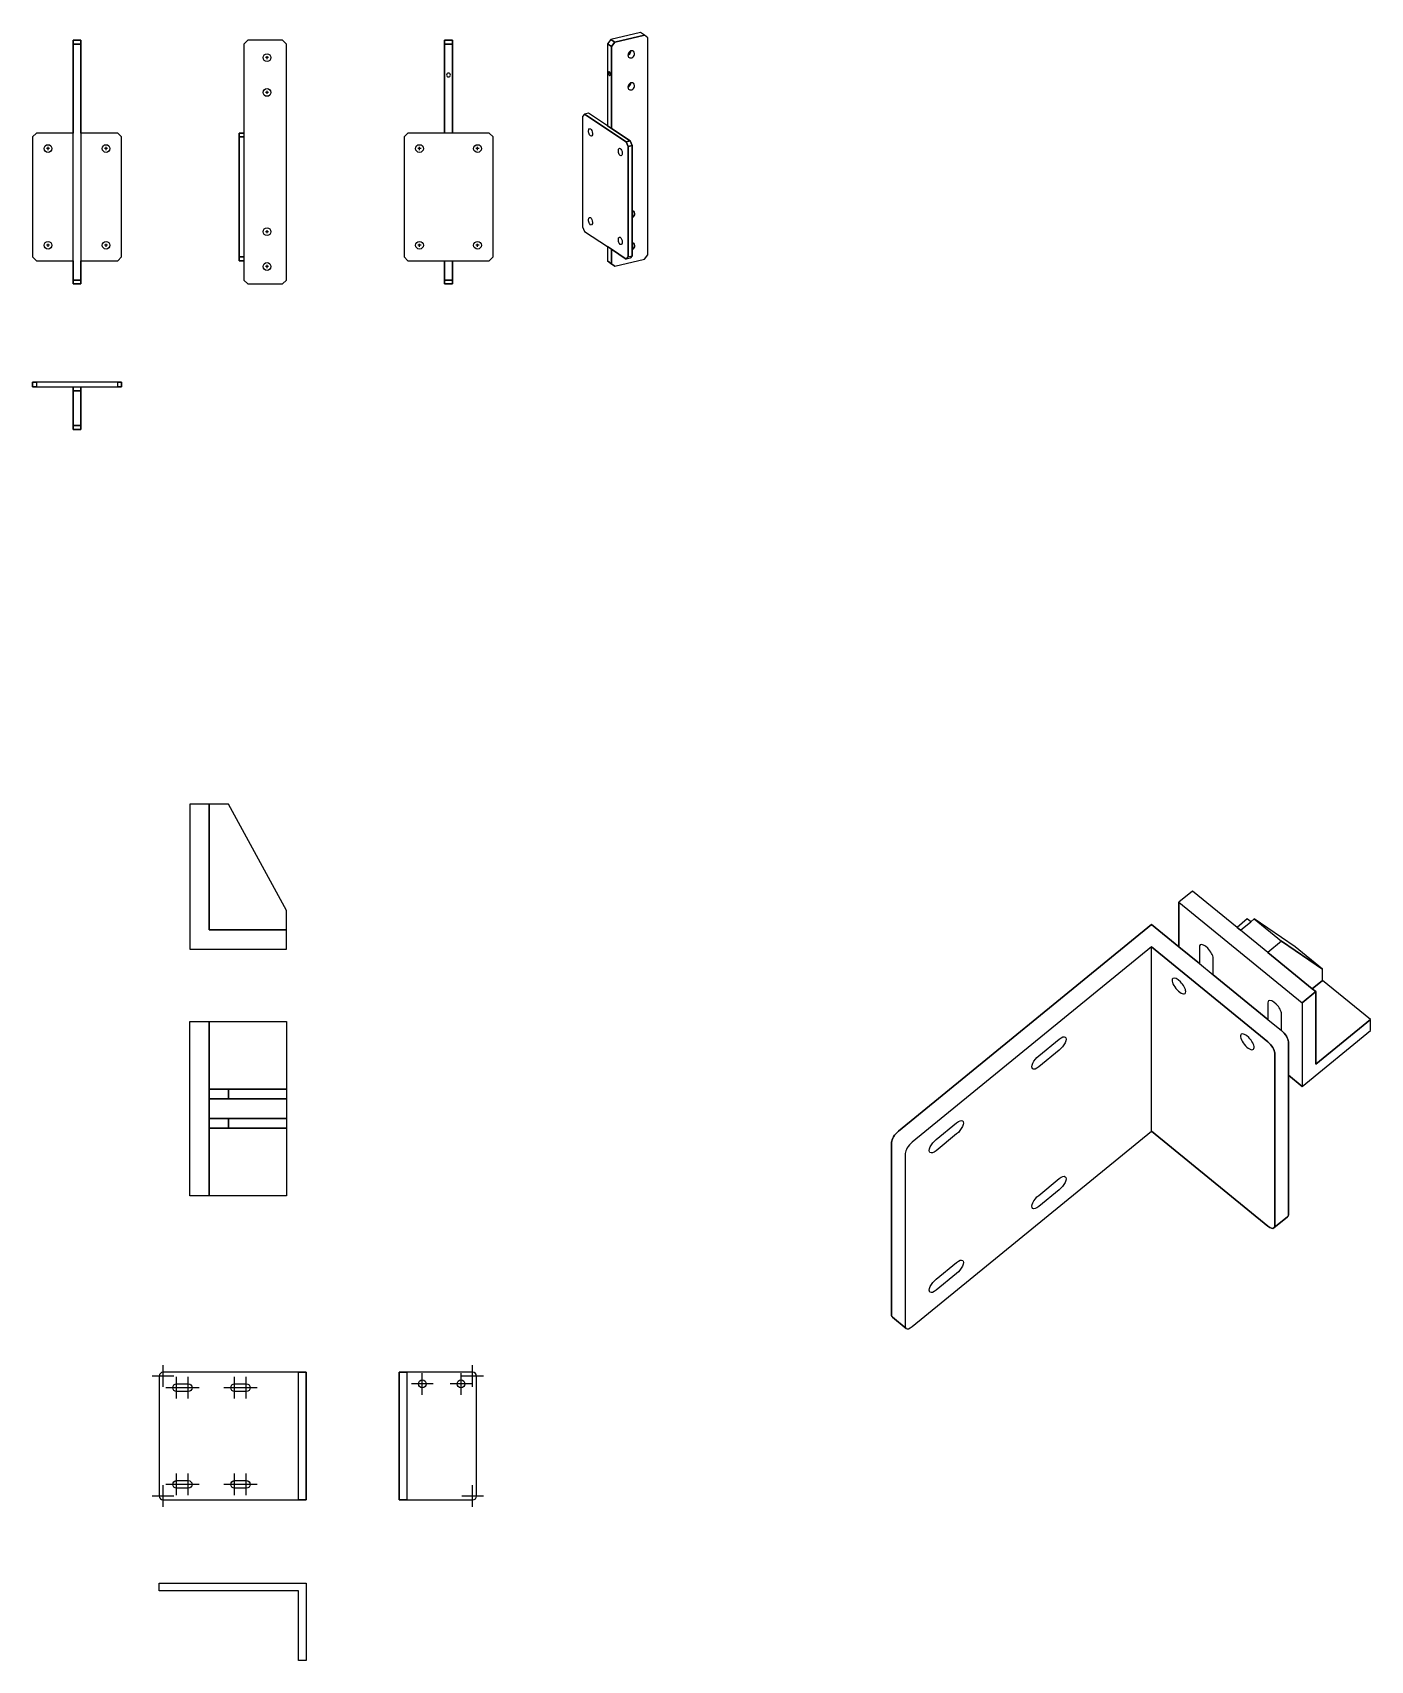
# Model space of a CAD drawing. Extents: x 0 to 346, y 0 to 421.
import ezdxf

# ---------------------------------------------------------------- set-up
doc = ezdxf.new("R2010")
doc.units = 0
doc.layers.get('0').update_dxf_attribs({"linetype": 'CONTINUOUS'})

msp = doc.modelspace()

# ---------------------------------------------------------------- linework, layer by layer
at = {"color": 7}
for p, q in [((157.134, 420.811), (149.417, 418.987)), ((157.134, 420.811), (149.417, 418.987)), ((158.163, 420.134), (157.134, 420.811)), ((158.163, 420.134), (157.134, 420.811)), ((12.5002, 418.828), (10.5006, 418.828)), ((10.5006, 418.828), (10.5006, 394.829)), ((10.5006, 418.828), (12.5002, 418.828)), ((10.5006, 417.826), (10.5006, 418.828)), ((10.5006, 417.826), (12.5002, 417.826)), ((10.5006, 356.828), (10.5006, 417.826)), ((12.5002, 417.826), (10.5006, 417.826)), ((12.5002, 394.829), (12.5002, 418.828)), ((12.5002, 418.828), (12.5002, 417.826)), ((12.5002, 417.826), (12.5002, 356.828)), ((55.5995, 418.828), (54.6005, 417.826)), ((55.5995, 418.828), (54.6005, 417.826)), ((54.6005, 417.826), (54.6005, 394.829)), ((54.6005, 417.826), (54.6005, 356.828)), ((64.5996, 418.828), (55.5995, 418.828)), ((64.5996, 418.828), (55.5995, 418.828)), ((65.6001, 417.826), (64.5996, 418.828)), ((65.6001, 417.826), (64.5996, 418.828)), ((65.6001, 356.828), (65.6001, 417.826)), ((65.6001, 356.828), (65.6001, 417.826)), ((108.5, 418.828), (106.5, 418.828)), ((106.5, 418.828), (106.5, 394.829)), ((106.5, 418.828), (108.5, 418.828)), ((106.5, 417.826), (106.5, 418.828)), ((106.5, 417.826), (108.5, 417.826)), ((106.5, 394.829), (106.5, 417.826)), ((108.5, 417.826), (106.5, 417.826)), ((108.5, 394.829), (108.5, 418.828)), ((108.5, 418.828), (108.5, 417.826)), ((108.5, 417.826), (108.5, 394.829)), ((149.417, 418.987), (148.558, 417.865)), ((149.417, 418.987), (148.558, 417.865)), ((148.558, 417.865), (148.558, 396.723)), ((149.587, 417.188), (148.558, 417.865)), ((148.558, 417.865), (148.558, 396.723)), ((148.558, 417.865), (149.587, 417.188)), ((149.417, 418.987), (150.445, 418.31)), ((150.445, 418.31), (149.417, 418.987)), ((150.445, 418.31), (149.587, 417.188)), ((149.587, 417.188), (150.445, 418.31)), ((149.587, 417.188), (149.587, 396.05)), ((149.587, 396.05), (149.587, 417.188)), ((158.163, 420.134), (150.445, 418.31)), ((150.445, 418.31), (158.163, 420.134)), ((159.02, 419.418), (158.163, 420.134)), ((159.02, 419.418), (158.163, 420.134)), ((159.02, 363.354), (159.02, 419.418)), ((159.02, 363.354), (159.02, 419.418)), ((143.67, 399.934), (142.642, 399.69)), ((143.67, 399.934), (142.642, 399.69)), ((148.558, 396.723), (143.67, 399.934)), ((148.558, 396.723), (143.67, 399.934)), ((142.642, 399.69), (142.127, 399.112)), ((142.642, 399.69), (142.127, 399.112)), ((142.127, 399.112), (142.127, 370.618)), ((142.127, 399.112), (142.127, 370.618)), ((153.446, 392.596), (142.642, 399.69)), ((142.642, 399.69), (153.446, 392.596)), ((148.558, 396.723), (149.587, 396.05)), ((149.587, 396.05), (148.558, 396.723)), ((149.587, 396.05), (154.475, 392.839)), ((154.475, 392.839), (149.587, 396.05)), ((1.0005, 394.829), (0, 393.827)), ((1.0005, 394.829), (0, 393.827)), ((0, 393.827), (0, 362.828)), ((0, 393.827), (0, 362.828)), ((10.5006, 394.829), (1.0005, 394.829)), ((10.5006, 394.829), (1.0005, 394.829)), ((10.5006, 361.83), (10.5006, 394.829)), ((22.0004, 394.829), (12.5002, 394.829)), ((22.0004, 394.829), (12.5002, 394.829)), ((12.5002, 394.829), (12.5002, 361.83)), ((22.9995, 393.827), (22.0004, 394.829)), ((22.9995, 393.827), (22.0004, 394.829)), ((22.9995, 362.828), (22.9995, 393.827)), ((22.9995, 362.828), (22.9995, 393.827)), ((54.6005, 394.829), (53.4003, 394.829)), ((53.4003, 394.829), (53.4003, 361.83)), ((53.4003, 394.829), (54.6005, 394.829)), ((53.4003, 393.827), (53.4003, 394.829)), ((53.4003, 393.827), (54.6005, 393.827)), ((53.4003, 362.828), (53.4003, 393.827)), ((54.6005, 393.827), (53.4003, 393.827)), ((54.6005, 394.829), (54.6005, 393.827)), ((54.6005, 393.827), (54.6005, 362.828)), ((97.0001, 394.829), (95.9997, 393.827)), ((97.0001, 394.829), (95.9997, 393.827)), ((95.9997, 393.827), (95.9997, 362.828)), ((95.9997, 393.827), (95.9997, 362.828)), ((106.5, 394.829), (97.0001, 394.829)), ((118, 394.829), (97.0001, 394.829)), ((108.5, 394.829), (106.5, 394.829)), ((118, 394.829), (108.5, 394.829)), ((119, 393.827), (118, 394.829)), ((119, 393.827), (118, 394.829)), ((119, 362.828), (119, 393.827)), ((119, 362.828), (119, 393.827)), ((153.446, 392.596), (154.475, 392.839)), ((154.475, 392.839), (153.446, 392.596)), ((153.961, 391.336), (153.446, 392.596)), ((153.446, 392.596), (153.961, 391.336)), ((154.989, 391.583), (153.961, 391.336)), ((153.961, 391.336), (154.989, 391.583)), ((154.475, 392.839), (154.989, 391.583)), ((154.989, 391.583), (154.475, 392.839)), ((154.989, 391.583), (154.989, 374.766)), ((154.989, 363.089), (154.989, 391.583)), ((153.961, 362.846), (153.961, 391.336)), ((153.961, 391.336), (153.961, 362.846)), ((154.989, 374.766), (154.989, 373.013)), ((142.127, 370.618), (142.642, 369.362)), ((142.127, 370.618), (142.642, 369.362)), ((154.989, 373.013), (154.989, 366.494)), ((142.642, 369.362), (148.558, 365.474)), ((142.642, 369.362), (148.558, 365.474)), ((154.989, 366.494), (154.989, 364.74)), ((0, 362.828), (1.0005, 361.83)), ((0, 362.828), (1.0005, 361.83)), ((22.0004, 361.83), (22.9995, 362.828)), ((22.0004, 361.83), (22.9995, 362.828)), ((54.6005, 362.828), (53.4003, 362.828)), ((53.4003, 362.828), (54.6005, 362.828)), ((53.4003, 361.83), (53.4003, 362.828)), ((54.6005, 362.828), (54.6005, 361.83)), ((95.9997, 362.828), (97.0001, 361.83)), ((95.9997, 362.828), (97.0001, 361.83)), ((118, 361.83), (119, 362.828)), ((118, 361.83), (119, 362.828)), ((148.558, 365.474), (148.558, 361.798)), ((148.558, 365.474), (149.587, 364.8)), ((149.587, 364.8), (148.558, 365.474)), ((148.558, 365.474), (148.558, 361.798)), ((153.446, 362.264), (149.587, 364.8)), ((149.587, 364.8), (149.587, 361.124)), ((149.587, 364.8), (153.446, 362.264)), ((149.587, 361.124), (149.587, 364.8)), ((150.445, 360.408), (158.163, 362.232)), ((150.445, 360.408), (158.163, 362.232)), ((153.446, 362.264), (153.961, 362.846)), ((153.446, 362.264), (153.961, 362.846)), ((154.475, 362.511), (153.446, 362.264)), ((154.475, 362.511), (153.446, 362.264)), ((153.961, 362.846), (154.989, 363.089)), ((153.961, 362.846), (154.989, 363.089)), ((154.989, 363.089), (154.475, 362.511)), ((154.989, 363.089), (154.475, 362.511)), ((154.989, 364.74), (154.989, 363.089)), ((158.163, 362.232), (159.02, 363.354)), ((158.163, 362.232), (159.02, 363.354)), ((1.0005, 361.83), (10.5006, 361.83)), ((1.0005, 361.83), (10.5006, 361.83)), ((10.5006, 361.83), (10.5006, 355.829)), ((12.5002, 355.829), (12.5002, 361.83)), ((12.5002, 361.83), (22.0004, 361.83)), ((12.5002, 361.83), (22.0004, 361.83)), ((53.4003, 361.83), (54.6005, 361.83)), ((54.6005, 361.83), (53.4003, 361.83)), ((54.6005, 361.83), (54.6005, 356.828)), ((97.0001, 361.83), (106.5, 361.83)), ((97.0001, 361.83), (118, 361.83)), ((106.5, 361.83), (106.5, 355.829)), ((106.5, 361.83), (108.5, 361.83)), ((106.5, 356.828), (106.5, 361.83)), ((108.5, 355.829), (108.5, 361.83)), ((108.5, 361.83), (118, 361.83)), ((108.5, 361.83), (108.5, 356.828)), ((148.558, 361.798), (149.417, 361.082)), ((148.558, 361.798), (149.587, 361.124)), ((148.558, 361.798), (149.587, 361.124)), ((149.417, 361.082), (148.558, 361.798)), ((149.417, 361.082), (150.445, 360.408)), ((150.445, 360.408), (149.417, 361.082)), ((149.587, 361.124), (150.445, 360.408)), ((149.587, 361.124), (150.445, 360.408)), ((12.5002, 356.828), (10.5006, 356.828)), ((10.5006, 356.828), (12.5002, 356.828)), ((10.5006, 355.829), (10.5006, 356.828)), ((10.5006, 355.829), (12.5002, 355.829)), ((12.5002, 355.829), (10.5006, 355.829)), ((12.5002, 356.828), (12.5002, 355.829)), ((54.6005, 356.828), (55.5995, 355.829)), ((54.6005, 356.828), (55.5995, 355.829)), ((55.5995, 355.829), (64.5996, 355.829)), ((55.5995, 355.829), (64.5996, 355.829)), ((64.5996, 355.829), (65.6001, 356.828)), ((64.5996, 355.829), (65.6001, 356.828)), ((108.5, 356.828), (106.5, 356.828)), ((106.5, 356.828), (108.5, 356.828)), ((106.5, 355.829), (106.5, 356.828)), ((106.5, 355.829), (108.5, 355.829)), ((108.5, 355.829), (106.5, 355.829)), ((108.5, 356.828), (108.5, 355.829)), ((22.9995, 330.429), (0, 330.429)), ((0, 330.429), (0, 329.228)), ((0, 330.429), (1.0005, 330.429)), ((0, 329.228), (0, 330.429)), ((0, 329.228), (10.5006, 329.228)), ((1.0005, 329.228), (0, 329.228)), ((22.0004, 330.429), (1.0005, 330.429)), ((1.0005, 330.429), (1.0005, 329.228)), ((1.0005, 330.429), (1.0005, 329.228)), ((1.0005, 329.228), (12.5002, 329.228)), ((10.5006, 329.228), (10.5006, 318.229)), ((10.5006, 329.228), (12.5002, 329.228)), ((10.5006, 328.228), (10.5006, 329.228)), ((12.5002, 329.228), (22.9995, 329.228)), ((12.5002, 318.229), (12.5002, 329.228)), ((12.5002, 329.228), (22.0004, 329.228)), ((12.5002, 329.228), (12.5002, 328.228)), ((22.0004, 329.228), (22.0004, 330.429)), ((22.0004, 330.429), (22.9995, 330.429)), ((22.0004, 329.228), (22.0004, 330.429)), ((22.9995, 329.228), (22.0004, 329.228)), ((22.9995, 329.228), (22.9995, 330.429)), ((22.9995, 330.429), (22.9995, 329.228)), ((10.5006, 328.228), (12.5002, 328.228)), ((10.5006, 319.228), (10.5006, 328.228)), ((12.5002, 328.228), (10.5006, 328.228)), ((12.5002, 328.228), (12.5002, 319.228)), ((12.5002, 319.228), (10.5006, 319.228)), ((10.5006, 319.228), (12.5002, 319.228)), ((10.5006, 318.229), (10.5006, 319.228)), ((10.5006, 318.229), (12.5002, 318.229)), ((12.5002, 318.229), (10.5006, 318.229)), ((12.5002, 319.228), (12.5002, 318.229)), ((50.6017, 221.386), (40.6026, 221.386)), ((40.6026, 221.386), (40.6026, 183.885)), ((45.6022, 221.386), (40.6026, 221.386)), ((40.6026, 221.386), (40.6026, 183.885)), ((50.6017, 221.386), (45.6022, 221.386)), ((45.6022, 221.386), (45.6022, 188.885)), ((45.6022, 188.885), (45.6022, 221.386)), ((65.6015, 193.886), (50.6017, 221.386)), ((65.6015, 193.886), (50.6017, 221.386)), ((299.803, 198.888), (296.267, 196.003)), ((299.803, 198.888), (296.267, 196.003)), ((311.293, 189.507), (299.803, 198.888)), ((311.293, 189.507), (299.803, 198.888)), ((65.6015, 183.885), (65.6015, 193.886)), ((65.6015, 188.885), (65.6015, 193.886)), ((296.267, 196.003), (296.267, 184.454)), ((296.267, 184.454), (296.267, 196.003)), ((296.267, 196.003), (328.088, 170.021)), ((296.267, 196.003), (328.088, 170.021)), ((223.789, 136.824), (289.197, 190.228)), ((289.197, 190.228), (223.789, 136.824)), ((289.197, 190.228), (296.267, 184.454)), ((296.267, 184.454), (289.197, 190.228)), ((313.946, 191.671), (311.293, 189.507)), ((313.946, 191.671), (311.293, 189.507)), ((312.178, 188.786), (311.293, 189.507)), ((311.293, 189.507), (312.178, 188.786)), ((312.178, 188.786), (314.829, 190.95)), ((312.178, 188.786), (314.829, 190.95)), ((314.829, 190.95), (313.946, 191.671)), ((314.829, 190.95), (313.946, 191.671)), ((315.713, 191.671), (314.829, 190.95)), ((314.829, 190.95), (315.713, 191.671)), ((326.319, 184.454), (315.713, 191.671)), ((315.713, 191.671), (322.785, 185.899)), ((326.319, 184.454), (315.713, 191.671)), ((315.713, 191.671), (322.785, 185.899)), ((45.6022, 188.885), (65.6015, 188.885)), ((65.6015, 188.885), (45.6022, 188.885)), ((65.6015, 183.885), (65.6015, 188.885)), ((319.249, 183.012), (312.178, 188.786)), ((319.249, 183.012), (312.178, 188.786)), ((322.785, 185.899), (319.249, 183.012)), ((322.785, 185.899), (319.249, 183.012)), ((333.392, 178.682), (322.785, 185.899)), ((322.785, 185.899), (333.392, 178.682)), ((40.6026, 183.885), (65.6015, 183.885)), ((40.6026, 183.885), (65.6015, 183.885)), ((289.197, 184.454), (227.325, 133.937)), ((289.197, 184.454), (227.325, 133.937)), ((319.249, 159.917), (289.197, 184.454)), ((289.197, 136.824), (289.197, 184.454)), ((289.197, 136.824), (289.197, 184.454)), ((289.197, 184.454), (319.249, 159.917)), ((296.267, 184.454), (301.571, 180.125)), ((301.571, 180.125), (296.267, 184.454)), ((301.571, 184.454), (301.571, 180.125)), ((301.571, 184.454), (301.571, 180.125)), ((305.107, 177.238), (305.107, 181.569)), ((305.107, 177.238), (305.107, 181.569)), ((330.739, 173.63), (319.249, 183.012)), ((319.249, 183.012), (330.739, 173.63)), ((333.392, 178.682), (326.319, 184.454)), ((333.392, 178.682), (326.319, 184.454)), ((301.571, 180.125), (305.107, 177.238)), ((301.571, 180.125), (305.107, 177.238)), ((305.107, 177.238), (319.249, 165.691)), ((319.249, 165.691), (305.107, 177.238)), ((333.392, 175.795), (333.392, 178.682)), ((333.392, 175.795), (333.392, 178.682)), ((328.088, 170.021), (331.623, 172.908)), ((331.623, 172.908), (328.088, 170.021)), ((333.392, 175.795), (330.739, 173.63)), ((330.739, 173.63), (333.392, 175.795)), ((331.623, 172.908), (330.739, 173.63)), ((330.739, 173.63), (331.623, 172.908)), ((331.623, 172.908), (331.623, 154.144)), ((331.623, 154.144), (331.623, 172.908)), ((345.765, 165.691), (333.392, 175.795)), ((345.765, 165.691), (333.392, 175.795)), ((319.249, 170.021), (319.249, 165.691)), ((319.249, 170.021), (319.249, 165.691)), ((328.088, 170.021), (328.088, 148.371)), ((328.088, 170.021), (328.088, 148.371)), ((40.6026, 165.136), (65.6015, 165.136)), ((40.6026, 120.136), (40.6026, 165.136)), ((40.6026, 165.136), (45.6022, 165.136)), ((40.6026, 120.136), (40.6026, 165.136)), ((45.6022, 165.136), (65.6015, 165.136)), ((45.6022, 147.636), (45.6022, 165.136)), ((45.6022, 165.136), (45.6022, 120.136)), ((65.6015, 165.136), (65.6015, 120.136)), ((65.6015, 165.136), (65.6015, 147.636)), ((319.249, 165.691), (322.785, 162.804)), ((319.249, 165.691), (322.785, 162.804)), ((322.785, 162.804), (322.785, 167.134)), ((322.785, 162.804), (322.785, 167.134)), ((331.623, 154.144), (345.765, 165.691)), ((345.765, 165.691), (331.623, 154.144)), ((345.765, 162.804), (345.765, 165.691)), ((345.765, 162.804), (345.765, 165.691)), ((260.029, 156.309), (265.332, 160.639)), ((324.551, 159.917), (324.551, 115.172)), ((324.551, 151.258), (324.551, 159.917)), ((328.088, 148.371), (345.765, 162.804)), ((328.088, 148.371), (345.765, 162.804)), ((265.332, 157.752), (260.029, 153.422)), ((321.017, 112.287), (321.017, 157.03)), ((321.017, 157.03), (321.017, 112.287)), ((65.6015, 147.636), (45.6022, 147.636)), ((45.6022, 147.636), (50.6017, 147.636)), ((45.6022, 145.135), (45.6022, 147.636)), ((50.6017, 147.636), (65.6015, 147.636)), ((50.6017, 145.135), (50.6017, 147.636)), ((50.6017, 147.636), (50.6017, 145.135)), ((65.6015, 147.636), (65.6015, 145.135)), ((324.551, 115.172), (324.551, 151.258)), ((324.551, 151.258), (328.088, 148.371)), ((328.088, 148.371), (324.551, 151.258)), ((45.6022, 145.135), (65.6015, 145.135)), ((45.6022, 140.135), (45.6022, 145.135)), ((50.6017, 145.135), (45.6022, 145.135)), ((65.6015, 145.135), (50.6017, 145.135)), ((65.6015, 145.135), (65.6015, 140.135)), ((65.6015, 140.135), (45.6022, 140.135)), ((45.6022, 140.135), (50.6017, 140.135)), ((45.6022, 137.636), (45.6022, 140.135)), ((50.6017, 140.135), (65.6015, 140.135)), ((50.6017, 137.636), (50.6017, 140.135)), ((50.6017, 140.135), (50.6017, 137.636)), ((65.6015, 140.135), (65.6015, 137.636)), ((233.513, 134.659), (238.815, 138.989)), ((45.6022, 137.636), (65.6015, 137.636)), ((45.6022, 120.137), (45.6022, 137.636)), ((50.6017, 137.636), (45.6022, 137.636)), ((65.6015, 137.636), (50.6017, 137.636)), ((65.6015, 137.636), (65.6015, 120.137)), ((227.325, 86.3053), (289.197, 136.824)), ((227.325, 86.3053), (289.197, 136.824)), ((238.815, 136.102), (233.513, 131.772)), ((289.197, 136.824), (319.249, 112.287)), ((319.249, 112.287), (289.197, 136.824)), ((222.021, 89.1921), (222.021, 133.937)), ((222.021, 133.937), (222.021, 89.1921)), ((225.557, 131.05), (225.557, 86.3053)), ((225.557, 131.05), (225.557, 86.3053)), ((260.029, 120.224), (265.332, 124.555)), ((65.6015, 120.136), (40.6026, 120.136)), ((45.6022, 120.136), (40.6026, 120.136)), ((65.6015, 120.137), (45.6022, 120.137)), ((265.332, 121.668), (260.029, 117.338)), ((324.365, 114.68), (320.83, 111.794)), ((320.83, 111.794), (324.365, 114.68)), ((233.513, 98.5739), (238.815, 102.904)), ((238.815, 100.018), (233.513, 95.6867)), ((225.743, 85.8118), (222.209, 88.6989)), ((222.209, 88.6989), (225.743, 85.8118)), ((32.7312, 73.4991), (32.7312, 42.5002)), ((32.7312, 73.4991), (32.7312, 42.5002)), ((70.7305, 74.4996), (33.7316, 74.4996)), ((68.731, 74.4996), (33.7316, 74.4996)), ((68.731, 41.4997), (68.731, 74.4996)), ((68.731, 74.4996), (70.7305, 74.4996)), ((68.731, 41.4997), (68.731, 74.4996)), ((70.7305, 41.4997), (70.7305, 74.4996)), ((70.7305, 74.4996), (70.7305, 41.4997)), ((113.731, 74.4996), (94.7304, 74.4996)), ((94.7304, 74.4996), (94.7304, 41.4997)), ((94.7304, 74.4996), (96.7313, 74.4996)), ((94.7304, 41.4997), (94.7304, 74.4996)), ((113.731, 74.4996), (96.7313, 74.4996)), ((96.7313, 74.4996), (96.7313, 41.4997)), ((96.7313, 74.4996), (96.7313, 41.4997)), ((114.731, 42.5002), (114.731, 73.4991)), ((114.731, 42.5002), (114.731, 73.4991)), ((37.2304, 71.4996), (40.2304, 71.4996)), ((40.2304, 69.5), (37.2304, 69.5)), ((52.2319, 71.4996), (55.2319, 71.4996)), ((55.2319, 69.5), (52.2319, 69.5)), ((37.2304, 46.4993), (40.2304, 46.4993)), ((52.2319, 46.4993), (55.2319, 46.4993)), ((40.2304, 44.4997), (37.2304, 44.4997)), ((55.2319, 44.4997), (52.2319, 44.4997)), ((33.7316, 41.4997), (70.7305, 41.4997)), ((33.7316, 41.4997), (68.731, 41.4997)), ((70.7305, 41.4997), (68.731, 41.4997)), ((94.7304, 41.4997), (113.731, 41.4997)), ((96.7313, 41.4997), (94.7304, 41.4997)), ((96.7313, 41.4997), (113.731, 41.4997)), ((32.7312, 17.9999), (32.7312, 19.9995)), ((32.7312, 19.9995), (33.7316, 19.9995)), ((68.731, 17.9999), (32.7312, 17.9999)), ((33.7316, 19.9995), (70.7305, 19.9995)), ((68.731, 0), (68.731, 17.9999)), ((70.7305, 19.9995), (70.7305, 0)), ((70.7305, 0), (68.731, 0))]:
    msp.add_line(p, q, dxfattribs=at)
at = {"color": 0}
for p, q in [((61.0002, 414.33), (60.1998, 414.33)), ((61.0002, 414.33), (60.1998, 414.33)), ((60.6005, 413.928), (60.6005, 414.729)), ((60.6005, 413.928), (60.6005, 414.729)), ((61.0002, 405.328), (60.1998, 405.328)), ((61.0002, 405.328), (60.1998, 405.328)), ((60.6005, 404.929), (60.6005, 405.73)), ((60.6005, 404.929), (60.6005, 405.73)), ((4.4001, 390.828), (3.5994, 390.828)), ((4.4001, 390.828), (3.5994, 390.828)), ((4.0004, 390.43), (4.0004, 391.231)), ((4.0004, 390.43), (4.0004, 391.231)), ((19.4, 390.828), (18.5994, 390.828)), ((19.4, 390.828), (18.5994, 390.828)), ((19.0004, 390.43), (19.0004, 391.231)), ((19.0004, 390.43), (19.0004, 391.231)), ((100.4, 390.828), (99.6005, 390.828)), ((100.4, 390.828), (99.6005, 390.828)), ((100, 390.43), (100, 391.231)), ((100, 390.43), (100, 391.231)), ((115.4, 390.828), (114.601, 390.828)), ((115.4, 390.828), (114.601, 390.828)), ((115, 390.43), (115, 391.231)), ((115, 390.43), (115, 391.231)), ((4.0004, 365.428), (4.0004, 366.229)), ((4.0004, 365.428), (4.0004, 366.229)), ((19.0004, 365.428), (19.0004, 366.229)), ((19.0004, 365.428), (19.0004, 366.229)), ((61.0002, 369.327), (60.1998, 369.327)), ((61.0002, 369.327), (60.1998, 369.327)), ((60.6005, 368.928), (60.6005, 369.729)), ((60.6005, 368.928), (60.6005, 369.729)), ((100, 365.428), (100, 366.229)), ((100, 365.428), (100, 366.229)), ((115, 365.428), (115, 366.229)), ((115, 365.428), (115, 366.229)), ((4.4001, 365.831), (3.5994, 365.831)), ((4.4001, 365.831), (3.5994, 365.831)), ((19.4, 365.831), (18.5994, 365.831)), ((19.4, 365.831), (18.5994, 365.831)), ((100.4, 365.831), (99.6005, 365.831)), ((100.4, 365.831), (99.6005, 365.831)), ((115.4, 365.831), (114.601, 365.831)), ((115.4, 365.831), (114.601, 365.831)), ((61.0002, 360.327), (60.1998, 360.327)), ((61.0002, 360.327), (60.1998, 360.327)), ((60.6005, 359.929), (60.6005, 360.729)), ((60.6005, 359.929), (60.6005, 360.729)), ((33.7316, 70.6988), (33.7316, 76.2991)), ((33.7316, 70.6988), (33.7316, 76.2991)), ((113.731, 70.6988), (113.731, 76.2991)), ((113.731, 70.6988), (113.731, 76.2991)), ((36.5305, 73.4991), (30.9315, 73.4991)), ((36.5305, 73.4991), (30.9315, 73.4991)), ((37.2304, 67.6988), (37.2304, 73.2991)), ((37.2304, 67.6988), (37.2304, 73.2991)), ((40.2304, 67.6988), (40.2304, 73.2991)), ((40.2304, 67.6988), (40.2304, 73.2991)), ((52.2319, 67.6988), (52.2319, 73.2991)), ((52.2319, 67.6988), (52.2319, 73.2991)), ((55.2319, 67.6988), (55.2319, 73.2991)), ((55.2319, 67.6988), (55.2319, 73.2991)), ((100.73, 68.6992), (100.73, 74.2996)), ((100.73, 68.6992), (100.73, 74.2996)), ((110.731, 68.6992), (110.731, 74.2996)), ((110.731, 68.6992), (110.731, 74.2996)), ((116.531, 73.4991), (110.931, 73.4991)), ((116.531, 73.4991), (110.931, 73.4991)), ((40.0308, 70.4991), (34.4317, 70.4991)), ((40.0308, 70.4991), (34.4317, 70.4991)), ((43.0308, 70.4991), (37.4315, 70.4991)), ((43.0308, 70.4991), (37.4315, 70.4991)), ((55.0305, 70.4991), (49.4316, 70.4991)), ((55.0305, 70.4991), (49.4316, 70.4991)), ((58.0305, 70.4991), (52.4316, 70.4991)), ((58.0305, 70.4991), (52.4316, 70.4991)), ((103.531, 71.4996), (97.9318, 71.4996)), ((103.531, 71.4996), (97.9318, 71.4996)), ((113.531, 71.4996), (107.931, 71.4996)), ((113.531, 71.4996), (107.931, 71.4996)), ((37.2304, 42.6999), (37.2304, 48.2988)), ((37.2304, 42.6999), (37.2304, 48.2988)), ((40.2304, 42.6999), (40.2304, 48.2988)), ((40.2304, 42.6999), (40.2304, 48.2988)), ((52.2319, 42.6999), (52.2319, 48.2988)), ((52.2319, 42.6999), (52.2319, 48.2988)), ((55.2319, 42.6999), (55.2319, 48.2988)), ((55.2319, 42.6999), (55.2319, 48.2988)), ((36.5305, 42.5002), (30.9315, 42.5002)), ((36.5305, 42.5002), (30.9315, 42.5002)), ((33.7316, 39.6998), (33.7316, 45.2988)), ((33.7316, 39.6998), (33.7316, 45.2988)), ((40.0308, 45.5002), (34.4317, 45.5002)), ((40.0308, 45.5002), (34.4317, 45.5002)), ((43.0308, 45.5002), (37.4315, 45.5002)), ((43.0308, 45.5002), (37.4315, 45.5002)), ((55.0305, 45.5002), (49.4316, 45.5002)), ((55.0305, 45.5002), (49.4316, 45.5002)), ((58.0305, 45.5002), (52.4316, 45.5002)), ((58.0305, 45.5002), (52.4316, 45.5002)), ((116.531, 42.5002), (110.931, 42.5002)), ((116.531, 42.5002), (110.931, 42.5002)), ((113.731, 39.6998), (113.731, 45.2988)), ((113.731, 39.6998), (113.731, 45.2988))]:
    msp.add_line(p, q, dxfattribs=at)
at = {"color": 7}
for points in [[(59.6, 414.33), (59.6, 414.881), (60.0481, 415.329), (60.6005, 415.329)], [(60.6005, 413.329), (60.0481, 413.329), (59.6, 413.777), (59.6, 414.33)], [(60.6005, 415.329), (61.1519, 415.329), (61.5996, 414.881), (61.5996, 414.33)], [(61.5996, 414.33), (61.5996, 413.777), (61.1519, 413.329), (60.6005, 413.329)], [(153.875, 415.004), (153.87, 414.722), (153.983, 414.482), (154.183, 414.352)], [(153.875, 415.004), (153.87, 414.722), (153.983, 414.482), (154.183, 414.352)], [(154.561, 416.048), (154.168, 415.869), (153.883, 415.435), (153.875, 415.004)], [(154.561, 416.048), (154.553, 415.618), (154.267, 415.181), (153.875, 415.004)], [(153.875, 415.004), (154.267, 415.181), (154.553, 415.618), (154.561, 416.048)], [(154.561, 416.048), (154.168, 415.869), (153.883, 415.435), (153.875, 415.004)], [(154.183, 414.352), (154.439, 414.182), (154.795, 414.218), (155.096, 414.44)], [(154.183, 414.352), (154.439, 414.182), (154.795, 414.218), (155.096, 414.44)], [(155.281, 416.024), (155.082, 416.154), (154.816, 416.165), (154.561, 416.048)], [(155.281, 416.024), (155.082, 416.154), (154.816, 416.165), (154.561, 416.048)], [(155.096, 414.44), (155.397, 414.666), (155.59, 415.032), (155.59, 415.389)], [(155.096, 414.44), (155.397, 414.666), (155.59, 415.032), (155.59, 415.389)], [(155.59, 415.389), (155.59, 415.664), (155.477, 415.893), (155.281, 416.024)], [(155.59, 415.389), (155.59, 415.664), (155.477, 415.893), (155.281, 416.024)], [(107.162, 410.199), (107.06, 410.104), (106.999, 409.967), (107.001, 409.829)], [(107.001, 409.829), (106.999, 409.709), (107.046, 409.586), (107.127, 409.494)], [(107.127, 409.494), (107.207, 409.406), (107.323, 409.346), (107.444, 409.332)], [(107.494, 410.33), (107.373, 410.326), (107.251, 410.281), (107.162, 410.199)], [(107.444, 409.332), (107.593, 409.314), (107.75, 409.37), (107.856, 409.476)], [(107.829, 410.206), (107.737, 410.288), (107.615, 410.33), (107.494, 410.33)], [(108, 409.804), (108.008, 409.952), (107.943, 410.108), (107.829, 410.206)], [(107.856, 409.476), (107.942, 409.564), (107.994, 409.681), (108, 409.804)], [(148.958, 410.658), (148.872, 410.64), (148.814, 410.513), (148.816, 410.344)], [(148.816, 410.344), (148.814, 410.175), (148.871, 409.974), (148.955, 409.843)], [(148.955, 409.843), (149.027, 409.727), (149.116, 409.67), (149.188, 409.688)], [(149.162, 410.545), (149.096, 410.633), (149.021, 410.676), (148.958, 410.658)], [(149.299, 410.242), (149.269, 410.362), (149.219, 410.471), (149.162, 410.545)], [(149.188, 409.688), (149.255, 409.702), (149.306, 409.783), (149.323, 409.903)], [(149.323, 409.903), (149.338, 410.002), (149.33, 410.125), (149.299, 410.242)], [(59.6, 405.328), (59.6, 405.881), (60.0481, 406.329), (60.6005, 406.329)], [(60.6005, 404.329), (60.0481, 404.329), (59.6, 404.777), (59.6, 405.328)], [(60.6005, 406.329), (61.1519, 406.329), (61.5996, 405.881), (61.5996, 405.328)], [(61.5996, 405.328), (61.5996, 404.777), (61.1519, 404.329), (60.6005, 404.329)], [(153.875, 406.732), (153.87, 406.449), (153.983, 406.209), (154.183, 406.079)], [(153.875, 406.732), (153.87, 406.449), (153.983, 406.209), (154.183, 406.079)], [(154.561, 407.776), (154.168, 407.596), (153.883, 407.162), (153.875, 406.732)], [(154.561, 407.776), (154.553, 407.345), (154.267, 406.912), (153.875, 406.732)], [(153.875, 406.732), (154.267, 406.912), (154.553, 407.345), (154.561, 407.776)], [(154.561, 407.776), (154.168, 407.596), (153.883, 407.162), (153.875, 406.732)], [(154.183, 406.079), (154.439, 405.913), (154.795, 405.945), (155.096, 406.171)], [(154.183, 406.079), (154.439, 405.913), (154.795, 405.945), (155.096, 406.171)], [(155.281, 407.751), (155.082, 407.882), (154.816, 407.892), (154.561, 407.776)], [(155.281, 407.751), (155.082, 407.882), (154.816, 407.892), (154.561, 407.776)], [(155.096, 406.171), (155.397, 406.393), (155.59, 406.763), (155.59, 407.12)], [(155.096, 406.171), (155.397, 406.393), (155.59, 406.763), (155.59, 407.12)], [(155.59, 407.12), (155.59, 407.391), (155.477, 407.624), (155.281, 407.751)], [(155.59, 407.12), (155.59, 407.391), (155.477, 407.624), (155.281, 407.751)], [(143.67, 395.34), (143.67, 395.686), (143.78, 395.933), (143.956, 395.975)], [(143.956, 395.975), (144.209, 396.035), (144.518, 395.647), (144.646, 395.111)], [(3, 390.828), (3, 391.382), (3.4478, 391.83), (4.0004, 391.83)], [(4.0004, 391.83), (4.5516, 391.83), (4.9995, 391.382), (4.9995, 390.828)], [(17.9999, 390.828), (17.9999, 391.382), (18.4478, 391.83), (19.0004, 391.83)], [(19.0004, 391.83), (19.5516, 391.83), (19.9995, 391.382), (19.9995, 390.828)], [(98.9997, 390.828), (98.9997, 391.382), (99.4474, 391.83), (100, 391.83)], [(100, 391.83), (100.553, 391.83), (101.001, 391.382), (101.001, 390.828)], [(113.999, 390.828), (113.999, 391.382), (114.447, 391.83), (115, 391.83)], [(115, 391.83), (115.553, 391.83), (116, 391.382), (116, 390.828)], [(143.914, 394.398), (143.763, 394.663), (143.67, 395.019), (143.67, 395.34)], [(144.416, 394.028), (144.256, 393.989), (144.067, 394.13), (143.914, 394.398)], [(144.646, 395.111), (144.773, 394.571), (144.669, 394.088), (144.416, 394.028)], [(4.0004, 389.83), (3.4478, 389.83), (3, 390.278), (3, 390.828)], [(4.9995, 390.828), (4.9995, 390.278), (4.5516, 389.83), (4.0004, 389.83)], [(19.0004, 389.83), (18.4478, 389.83), (17.9999, 390.278), (17.9999, 390.828)], [(19.9995, 390.828), (19.9995, 390.278), (19.5516, 389.83), (19.0004, 389.83)], [(100, 389.83), (99.4474, 389.83), (98.9997, 390.278), (98.9997, 390.828)], [(101.001, 390.828), (101.001, 390.278), (100.553, 389.83), (100, 389.83)], [(115, 389.83), (114.447, 389.83), (113.999, 390.278), (113.999, 390.828)], [(116, 390.828), (116, 390.278), (115.553, 389.83), (115, 389.83)], [(151.389, 390.271), (151.389, 390.62), (151.499, 390.864), (151.673, 390.906)], [(151.632, 389.329), (151.481, 389.597), (151.389, 389.954), (151.389, 390.271)], [(152.133, 388.959), (151.973, 388.923), (151.784, 389.061), (151.632, 389.329)], [(151.673, 390.906), (151.927, 390.966), (152.236, 390.578), (152.363, 390.042)], [(152.363, 390.042), (152.49, 389.505), (152.386, 389.019), (152.133, 388.959)], [(154.989, 374.766), (155.097, 374.756), (155.196, 374.721), (155.281, 374.664)], [(155.281, 374.664), (155.196, 374.721), (155.097, 374.756), (154.989, 374.766)], [(155.281, 374.664), (155.477, 374.537), (155.59, 374.304), (155.59, 374.033)], [(155.59, 374.033), (155.59, 374.304), (155.477, 374.537), (155.281, 374.664)], [(59.6, 369.327), (59.6, 369.88), (60.0481, 370.328), (60.6005, 370.328)], [(60.6005, 370.328), (61.1519, 370.328), (61.5996, 369.88), (61.5996, 369.327)], [(143.67, 372.364), (143.67, 372.71), (143.78, 372.957), (143.956, 372.999)], [(143.914, 371.419), (143.763, 371.687), (143.67, 372.043), (143.67, 372.364)], [(144.416, 371.052), (144.256, 371.013), (144.067, 371.154), (143.914, 371.419)], [(143.956, 372.999), (144.209, 373.055), (144.518, 372.671), (144.646, 372.131)], [(144.646, 372.131), (144.773, 371.595), (144.669, 371.112), (144.416, 371.052)], [(155.59, 374.033), (155.59, 373.63), (155.346, 373.218), (154.989, 373.013)], [(154.989, 373.013), (155.346, 373.218), (155.59, 373.63), (155.59, 374.033)], [(3, 365.831), (3, 366.381), (3.4478, 366.829), (4.0004, 366.829)], [(4.0004, 366.829), (4.5516, 366.829), (4.9995, 366.381), (4.9995, 365.831)], [(17.9999, 365.831), (17.9999, 366.381), (18.4478, 366.829), (19.0004, 366.829)], [(19.0004, 366.829), (19.5516, 366.829), (19.9995, 366.381), (19.9995, 365.831)], [(60.6005, 368.328), (60.0481, 368.328), (59.6, 368.776), (59.6, 369.327)], [(61.5996, 369.327), (61.5996, 368.776), (61.1519, 368.328), (60.6005, 368.328)], [(98.9997, 365.831), (98.9997, 366.381), (99.4474, 366.829), (100, 366.829)], [(100, 366.829), (100.553, 366.829), (101.001, 366.381), (101.001, 365.831)], [(113.999, 365.831), (113.999, 366.381), (114.447, 366.829), (115, 366.829)], [(115, 366.829), (115.553, 366.829), (116, 366.381), (116, 365.831)], [(151.389, 367.295), (151.389, 367.64), (151.499, 367.887), (151.673, 367.93)], [(151.632, 366.353), (151.481, 366.617), (151.389, 366.977), (151.389, 367.295)], [(152.133, 365.982), (151.973, 365.943), (151.784, 366.085), (151.632, 366.353)], [(151.673, 367.93), (151.927, 367.99), (152.236, 367.602), (152.363, 367.065)], [(152.363, 367.065), (152.49, 366.526), (152.386, 366.042), (152.133, 365.982)], [(154.989, 366.494), (155.097, 366.483), (155.196, 366.448), (155.281, 366.391)], [(155.281, 366.391), (155.196, 366.448), (155.097, 366.483), (154.989, 366.494)], [(155.281, 366.391), (155.477, 366.264), (155.59, 366.032), (155.59, 365.76)], [(155.59, 365.76), (155.59, 366.032), (155.477, 366.264), (155.281, 366.391)], [(4.0004, 364.829), (3.4478, 364.829), (3, 365.277), (3, 365.831)], [(4.9995, 365.831), (4.9995, 365.277), (4.5516, 364.829), (4.0004, 364.829)], [(19.0004, 364.829), (18.4478, 364.829), (17.9999, 365.277), (17.9999, 365.831)], [(19.9995, 365.831), (19.9995, 365.277), (19.5516, 364.829), (19.0004, 364.829)], [(100, 364.829), (99.4474, 364.829), (98.9997, 365.277), (98.9997, 365.831)], [(101.001, 365.831), (101.001, 365.277), (100.553, 364.829), (100, 364.829)], [(115, 364.829), (114.447, 364.829), (113.999, 365.277), (113.999, 365.831)], [(116, 365.831), (116, 365.277), (115.553, 364.829), (115, 364.829)], [(155.59, 365.76), (155.59, 365.358), (155.346, 364.945), (154.989, 364.74)], [(154.989, 364.74), (155.346, 364.945), (155.59, 365.358), (155.59, 365.76)], [(59.6, 360.327), (59.6, 360.881), (60.0481, 361.329), (60.6005, 361.329)], [(60.6005, 359.329), (60.0481, 359.329), (59.6, 359.777), (59.6, 360.327)], [(60.6005, 361.329), (61.1519, 361.329), (61.5996, 360.881), (61.5996, 360.327)], [(61.5996, 360.327), (61.5996, 359.777), (61.1519, 359.329), (60.6005, 359.329)], [(303.744, 184.085), (302.946, 184.89), (302.124, 185.247), (301.757, 184.948)], [(303.744, 184.085), (302.946, 184.89), (302.124, 185.247), (301.757, 184.948)], [(301.757, 184.948), (301.635, 184.847), (301.571, 184.679), (301.571, 184.454)], [(301.757, 184.948), (301.635, 184.847), (301.571, 184.679), (301.571, 184.454)], [(305.107, 181.569), (305.107, 182.237), (304.544, 183.279), (303.744, 184.085)], [(305.107, 181.569), (305.107, 182.237), (304.544, 183.279), (303.744, 184.085)], [(294.687, 176.288), (294.25, 175.931), (294.604, 174.775), (295.477, 173.706)], [(296.674, 175.424), (295.876, 176.23), (295.053, 176.587), (294.687, 176.288)], [(295.477, 173.706), (296.35, 172.636), (297.412, 172.058), (297.849, 172.414)], [(298.035, 172.908), (298.035, 173.578), (297.472, 174.619), (296.674, 175.424)], [(297.849, 172.414), (297.972, 172.515), (298.035, 172.683), (298.035, 172.908)], [(319.435, 170.514), (319.312, 170.414), (319.249, 170.246), (319.249, 170.021)], [(319.435, 170.514), (319.312, 170.414), (319.249, 170.246), (319.249, 170.021)], [(321.423, 169.65), (320.625, 170.457), (319.803, 170.813), (319.435, 170.514)], [(321.423, 169.65), (320.625, 170.457), (319.803, 170.813), (319.435, 170.514)], [(322.785, 167.134), (322.785, 167.804), (322.221, 168.845), (321.423, 169.65)], [(322.785, 167.134), (322.785, 167.804), (322.221, 168.845), (321.423, 169.65)], [(265.332, 160.639), (266.002, 161.186), (266.613, 161.376), (266.913, 161.133)], [(266.913, 161.133), (267.186, 160.908), (267.158, 160.353), (266.835, 159.665)], [(312.364, 161.855), (311.927, 161.498), (312.281, 160.342), (313.155, 159.272)], [(314.351, 160.991), (313.553, 161.796), (312.73, 162.154), (312.364, 161.855)], [(315.713, 158.474), (315.713, 159.144), (315.149, 160.186), (314.351, 160.991)], [(321.017, 157.03), (321.017, 157.828), (320.226, 159.121), (319.249, 159.917)], [(319.249, 159.917), (320.226, 159.121), (321.017, 157.828), (321.017, 157.03)], [(322.785, 162.804), (323.76, 162.008), (324.551, 160.715), (324.551, 159.917)], [(324.551, 159.917), (324.551, 160.715), (323.76, 162.008), (322.785, 162.804)], [(258.525, 154.397), (258.846, 155.086), (259.416, 155.809), (260.029, 156.309)], [(266.835, 159.665), (266.514, 158.976), (265.945, 158.253), (265.332, 157.752)], [(313.155, 159.272), (314.029, 158.203), (315.09, 157.624), (315.527, 157.981)], [(315.527, 157.981), (315.649, 158.081), (315.713, 158.25), (315.713, 158.474)], [(258.447, 152.929), (258.174, 153.152), (258.203, 153.708), (258.525, 154.397)], [(260.029, 153.422), (259.359, 152.876), (258.747, 152.685), (258.447, 152.929)], [(238.815, 138.989), (239.485, 139.536), (240.097, 139.726), (240.396, 139.482)], [(240.396, 139.482), (240.67, 139.258), (240.641, 138.702), (240.319, 138.015)], [(222.021, 133.937), (222.021, 134.734), (222.814, 136.026), (223.789, 136.824)], [(223.789, 136.824), (222.814, 136.026), (222.021, 134.734), (222.021, 133.937)], [(240.319, 138.015), (239.998, 137.326), (239.429, 136.602), (238.815, 136.102)], [(227.325, 133.937), (226.348, 133.139), (225.557, 131.846), (225.557, 131.05)], [(227.325, 133.937), (226.348, 133.139), (225.557, 131.846), (225.557, 131.05)], [(231.931, 131.279), (231.656, 131.502), (231.687, 132.057), (232.008, 132.746)], [(233.513, 131.772), (232.843, 131.225), (232.23, 131.034), (231.931, 131.279)], [(232.008, 132.746), (232.33, 133.434), (232.9, 134.159), (233.513, 134.659)], [(265.332, 124.555), (266.002, 125.101), (266.613, 125.293), (266.913, 125.047)], [(266.835, 123.581), (266.514, 122.892), (265.945, 122.169), (265.332, 121.668)], [(266.913, 125.047), (267.186, 124.824), (267.158, 124.269), (266.835, 123.581)], [(258.447, 116.845), (258.174, 117.069), (258.203, 117.624), (258.525, 118.313)], [(258.525, 118.313), (258.846, 119), (259.416, 119.724), (260.029, 120.224)], [(260.029, 117.338), (259.359, 116.792), (258.747, 116.6), (258.447, 116.845)], [(324.551, 115.172), (324.551, 114.949), (324.488, 114.779), (324.365, 114.68)], [(324.365, 114.68), (324.488, 114.779), (324.551, 114.949), (324.551, 115.172)], [(319.249, 112.287), (319.918, 111.74), (320.53, 111.548), (320.83, 111.794)], [(320.83, 111.794), (320.53, 111.548), (319.918, 111.74), (319.249, 112.287)], [(320.83, 111.794), (320.953, 111.893), (321.017, 112.062), (321.017, 112.287)], [(321.017, 112.287), (321.017, 112.062), (320.953, 111.893), (320.83, 111.794)], [(238.815, 102.904), (239.485, 103.451), (240.097, 103.642), (240.396, 103.397)], [(240.319, 101.929), (239.998, 101.242), (239.429, 100.518), (238.815, 100.018)], [(240.396, 103.397), (240.67, 103.174), (240.641, 102.618), (240.319, 101.929)], [(232.008, 96.6611), (232.33, 97.3501), (232.9, 98.0736), (233.513, 98.5739)], [(231.931, 95.195), (231.656, 95.4183), (231.687, 95.9735), (232.008, 96.6611)], [(233.513, 95.6867), (232.843, 95.141), (232.23, 94.9494), (231.931, 95.195)], [(222.209, 88.6989), (222.086, 88.7995), (222.021, 88.9674), (222.021, 89.1921)], [(222.021, 89.1921), (222.021, 88.9674), (222.086, 88.7995), (222.209, 88.6989)], [(225.557, 86.3053), (225.557, 86.082), (225.621, 85.9123), (225.743, 85.8118)], [(225.557, 86.3053), (225.557, 86.082), (225.621, 85.9123), (225.743, 85.8118)], [(225.743, 85.8118), (226.044, 85.568), (226.655, 85.7582), (227.325, 86.3053)], [(225.743, 85.8118), (226.044, 85.568), (226.655, 85.7582), (227.325, 86.3053)], [(33.7316, 74.4996), (33.179, 74.4996), (32.7312, 74.0516), (32.7312, 73.4991)], [(33.7316, 74.4996), (33.179, 74.4996), (32.7312, 74.0516), (32.7312, 73.4991)], [(99.7313, 71.4996), (99.7313, 72.052), (100.179, 72.5001), (100.73, 72.5001)], [(100.73, 72.5001), (101.283, 72.5001), (101.731, 72.052), (101.731, 71.4996)], [(109.73, 71.4996), (109.73, 72.052), (110.178, 72.5001), (110.731, 72.5001)], [(110.731, 72.5001), (111.283, 72.5001), (111.731, 72.052), (111.731, 71.4996)], [(114.731, 73.4991), (114.731, 74.0516), (114.283, 74.4996), (113.731, 74.4996)], [(114.731, 73.4991), (114.731, 74.0516), (114.283, 74.4996), (113.731, 74.4996)], [(36.2313, 70.4991), (36.2313, 71.0516), (36.6794, 71.4996), (37.2304, 71.4996)], [(37.2304, 69.5), (36.6794, 69.5), (36.2313, 69.9477), (36.2313, 70.4991)], [(40.2304, 71.4996), (40.7829, 71.4996), (41.2309, 71.0516), (41.2309, 70.4991)], [(41.2309, 70.4991), (41.2309, 69.9477), (40.7829, 69.5), (40.2304, 69.5)], [(51.2314, 70.4991), (51.2314, 71.0516), (51.6791, 71.4996), (52.2319, 71.4996)], [(52.2319, 69.5), (51.6791, 69.5), (51.2314, 69.9477), (51.2314, 70.4991)], [(55.2319, 71.4996), (55.783, 71.4996), (56.231, 71.0516), (56.231, 70.4991)], [(56.231, 70.4991), (56.231, 69.9477), (55.783, 69.5), (55.2319, 69.5)], [(100.73, 70.4991), (100.179, 70.4991), (99.7313, 70.9468), (99.7313, 71.4996)], [(101.731, 71.4996), (101.731, 70.9468), (101.283, 70.4991), (100.73, 70.4991)], [(110.731, 70.4991), (110.178, 70.4991), (109.73, 70.9468), (109.73, 71.4996)], [(111.731, 71.4996), (111.731, 70.9468), (111.283, 70.4991), (110.731, 70.4991)], [(36.2313, 45.5002), (36.2313, 46.0513), (36.6794, 46.4993), (37.2304, 46.4993)], [(40.2304, 46.4993), (40.7829, 46.4993), (41.2309, 46.0513), (41.2309, 45.5002)], [(51.2314, 45.5002), (51.2314, 46.0513), (51.6791, 46.4993), (52.2319, 46.4993)], [(55.2319, 46.4993), (55.783, 46.4993), (56.231, 46.0513), (56.231, 45.5002)], [(32.7312, 42.5002), (32.7312, 41.9474), (33.179, 41.4997), (33.7316, 41.4997)], [(32.7312, 42.5002), (32.7312, 41.9474), (33.179, 41.4997), (33.7316, 41.4997)], [(37.2304, 44.4997), (36.6794, 44.4997), (36.2313, 44.9474), (36.2313, 45.5002)], [(41.2309, 45.5002), (41.2309, 44.9474), (40.7829, 44.4997), (40.2304, 44.4997)], [(52.2319, 44.4997), (51.6791, 44.4997), (51.2314, 44.9474), (51.2314, 45.5002)], [(56.231, 45.5002), (56.231, 44.9474), (55.783, 44.4997), (55.2319, 44.4997)], [(113.731, 41.4997), (114.283, 41.4997), (114.731, 41.9474), (114.731, 42.5002)], [(113.731, 41.4997), (114.283, 41.4997), (114.731, 41.9474), (114.731, 42.5002)]]:
    msp.add_open_spline(points, degree=3, dxfattribs=at)

doc.saveas('drawing.dxf')
